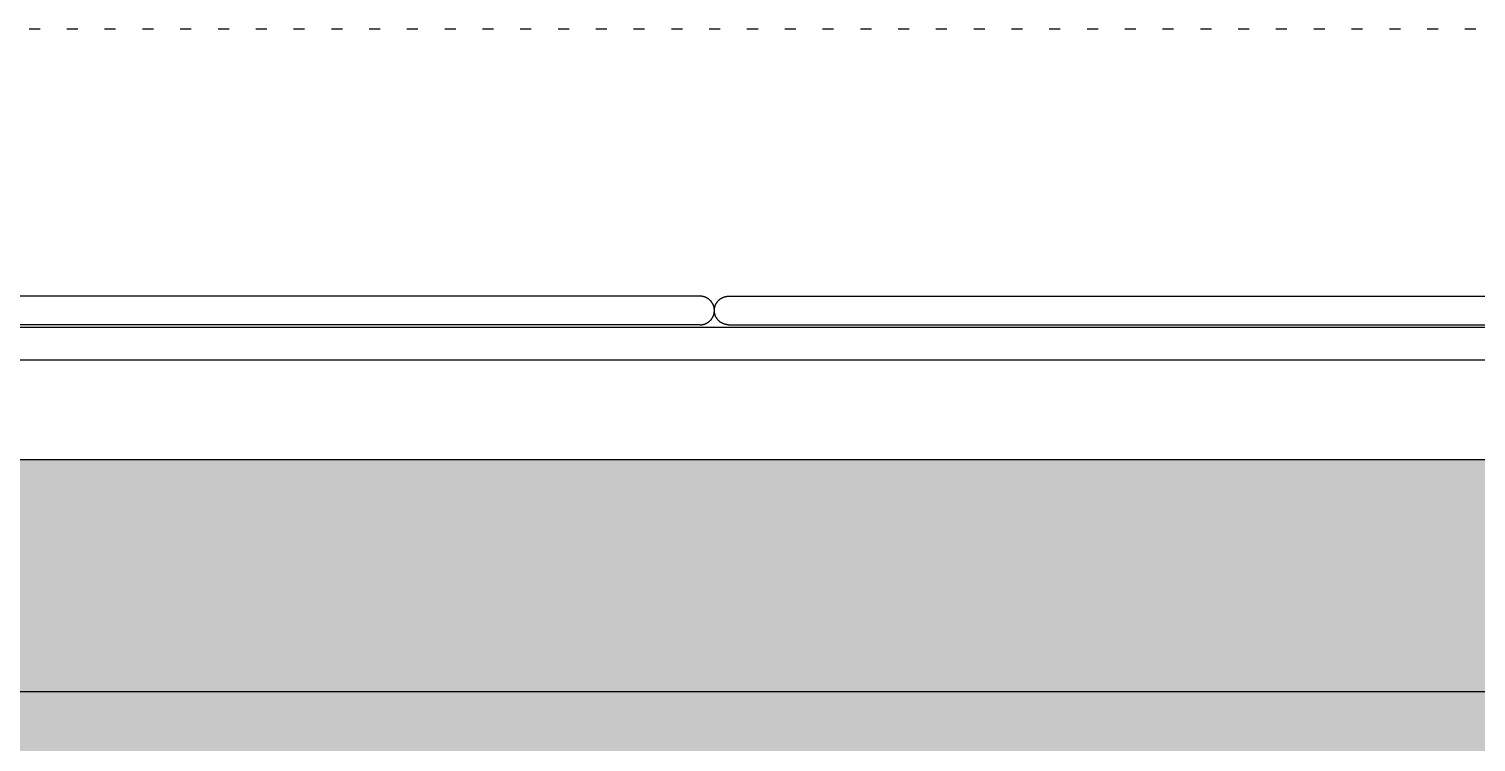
# Model space of a CAD drawing. Header units: millimetres. Extents: x -58335 to 291665, y -66693 to 213307.
# Drawn here: x 179670 to 181853, y -17328 to -16252 of the extents above; entities that cross this region are included whole.
import ezdxf

# ---------------------------------------------------------------- set-up
doc = ezdxf.new("R2010")
doc.units = ezdxf.units.MM
doc.header["$LTSCALE"] = 1000
for name, color, linetype in [('X-SITE$0$-MY-계획선', 253, 'Continuous'), ('X-SITE$0$-MY-녹지', 254, 'Continuous'), ('X-SITE$0$-MY-보조선', 253, 'Continuous'), ('X-SITE$0$-MY-시설선', 254, 'Continuous')]:
    doc.layers.add(name, color=color, linetype=linetype)
doc.linetypes.add('X-SITE$0$FENCELINE1', pattern='A,6.35,-2.54,[133,ltypeshp.shx,S=2.54,R=0,X=-2.54,Y=0],-2.54,25.4', length=36.83)
pattern_1 = [(0, (-29382.5, 14650.24), (317.5, 317.5), [158.75, -476.25]), (90, (-29303.13, 14570.87), (-317.5, 317.5), [158.75, -476.25])]

# ---------------------------------------------------------------- blocks, each defined once
blk = doc.blocks.new('X-SITE$0$GPSP-100')
at = {"layer": 'X-SITE$0$-MY-시설선'}
for points in [[(517.8, -1100), (501.2, -1100)], [(574.8, -1100), (558.2, -1100)], [(631.8, -1100), (615.2, -1100)], [(688.8, -1100), (672.2, -1100)], [(745.8, -1100), (729.2, -1100)], [(802.8, -1100), (786.2, -1100)], [(859.8, -1100), (843.2, -1100)], [(916.8, -1100), (900.2, -1100)], [(973.8, -1100), (957.2, -1100)], [(1030.8, -1100), (1014.2, -1100)], [(1087.8, -1100), (1071.2, -1100)], [(1144.8, -1100), (1128.2, -1100)], [(1201.8, -1100), (1185.2, -1100)], [(1258.8, -1100), (1242.2, -1100)], [(1315.8, -1100), (1299.2, -1100)], [(1372.8, -1100), (1356.2, -1100)], [(1429.8, -1100), (1413.2, -1100)], [(1486.8, -1100), (1470.2, -1100)], [(1543.8, -1100), (1527.2, -1100)], [(1600.8, -1100), (1584.2, -1100)], [(1657.8, -1100), (1641.2, -1100)], [(1714.8, -1100), (1698.2, -1100)], [(1771.8, -1100), (1755.2, -1100)], [(1828.8, -1100), (1812.2, -1100)], [(1885.8, -1100), (1869.2, -1100)], [(1942.8, -1100), (1926.2, -1100)], [(1999.8, -1100), (1983.2, -1100)], [(2056.8, -1100), (2040.2, -1100)], [(2113.8, -1100), (2097.2, -1100)], [(2170.8, -1100), (2154.2, -1100)], [(2227.8, -1100), (2211.2, -1100)], [(2284.8, -1100), (2268.2, -1100)], [(2341.8, -1100), (2325.2, -1100)], [(2398.8, -1100), (2382.2, -1100)], [(2455.8, -1100), (2439.2, -1100)], [(2512.8, -1100), (2496.2, -1100)], [(2569.8, -1100), (2553.2, -1100)], [(2626.8, -1100), (2610.2, -1100)], [(2683.8, -1100), (2667.2, -1100)], [(521.5, -1503.5), (421.5, -1503.5)], [(1528.5, -1503.5), (521.5, -1503.5)], [(1628.5, -1503.5), (1528.5, -1503.5)], [(1628.5, -1546.5), (1629, -1546.5), (1629.5, -1546.5), (1629.9, -1546.5), (1630.4, -1546.4), (1630.9, -1546.4), (1631.4, -1546.3), (1631.9, -1546.2), (1632.4, -1546.1), (1632.9, -1546), (1633.4, -1545.9), (1633.9, -1545.8), (1634.4, -1545.7), (1634.9, -1545.5), (1635.4, -1545.4), (1635.9, -1545.2), (1636.4, -1545), (1636.9, -1544.8), (1637.4, -1544.6), (1637.9, -1544.3), (1638.4, -1544.1), (1638.9, -1543.8), (1639.3, -1543.6), (1639.8, -1543.3), (1640.3, -1543), (1640.7, -1542.7), (1641.2, -1542.4), (1641.6, -1542), (1642.1, -1541.7), (1642.5, -1541.3), (1642.9, -1541), (1643.3, -1540.6), (1643.7, -1540.2), (1644.1, -1539.8), (1644.5, -1539.4), (1644.8, -1539), (1645.2, -1538.6), (1645.5, -1538.1), (1645.9, -1537.7), (1646.2, -1537.2), (1646.5, -1536.8), (1646.8, -1536.3), (1647.1, -1535.8), (1647.3, -1535.4), (1647.6, -1534.9), (1647.8, -1534.4), (1648.1, -1533.9), (1648.3, -1533.4), (1648.5, -1532.9), (1648.7, -1532.4), (1648.9, -1531.9), (1649, -1531.4), (1649.2, -1530.9), (1649.3, -1530.4), (1649.4, -1529.9), (1649.5, -1529.4), (1649.6, -1528.9), (1649.7, -1528.4), (1649.8, -1527.9), (1649.9, -1527.4), (1649.9, -1526.9), (1650, -1526.4), (1650, -1526), (1650, -1525.5), (1650, -1525), (1650, -1524.5), (1650, -1524), (1650, -1523.6), (1649.9, -1523.1), (1649.9, -1522.6), (1649.8, -1522.1), (1649.7, -1521.6), (1649.6, -1521.1), (1649.5, -1520.6), (1649.4, -1520.1), (1649.3, -1519.6), (1649.2, -1519.1), (1649, -1518.6), (1648.9, -1518.1), (1648.7, -1517.6), (1648.5, -1517.1), (1648.3, -1516.6), (1648.1, -1516.1), (1647.8, -1515.6), (1647.6, -1515.1), (1647.3, -1514.6), (1647.1, -1514.2), (1646.8, -1513.7), (1646.5, -1513.2), (1646.2, -1512.8), (1645.9, -1512.3), (1645.5, -1511.9), (1645.2, -1511.4), (1644.8, -1511), (1644.5, -1510.6), (1644.1, -1510.2), (1643.7, -1509.8), (1643.3, -1509.4), (1642.9, -1509), (1642.5, -1508.7), (1642.1, -1508.3), (1641.6, -1508), (1641.2, -1507.6), (1640.7, -1507.3), (1640.3, -1507), (1639.8, -1506.7), (1639.3, -1506.4), (1638.9, -1506.2), (1638.4, -1505.9), (1637.9, -1505.7), (1637.4, -1505.4), (1636.9, -1505.2), (1636.4, -1505), (1635.9, -1504.8), (1635.4, -1504.6), (1634.9, -1504.5), (1634.4, -1504.3), (1633.9, -1504.2), (1633.4, -1504.1), (1632.9, -1504), (1632.4, -1503.9), (1631.9, -1503.8), (1631.4, -1503.7), (1630.9, -1503.6), (1630.4, -1503.6), (1629.9, -1503.5), (1629.5, -1503.5), (1629, -1503.5), (1628.5, -1503.5)], [(1671.5, -1546.5), (1671, -1546.5), (1670.5, -1546.5), (1670, -1546.5), (1669.5, -1546.4), (1669, -1546.4), (1668.6, -1546.3), (1668.1, -1546.2), (1667.6, -1546.1), (1667.1, -1546), (1666.6, -1545.9), (1666.1, -1545.8), (1665.6, -1545.7), (1665.1, -1545.5), (1664.6, -1545.4), (1664.1, -1545.2), (1663.6, -1545), (1663.1, -1544.8), (1662.6, -1544.6), (1662.1, -1544.3), (1661.6, -1544.1), (1661.1, -1543.8), (1660.6, -1543.6), (1660.2, -1543.3), (1659.7, -1543), (1659.3, -1542.7), (1658.8, -1542.4), (1658.4, -1542), (1657.9, -1541.7), (1657.5, -1541.3), (1657.1, -1541), (1656.7, -1540.6), (1656.3, -1540.2), (1655.9, -1539.8), (1655.5, -1539.4), (1655.1, -1539), (1654.8, -1538.6), (1654.4, -1538.1), (1654.1, -1537.7), (1653.8, -1537.2), (1653.5, -1536.8), (1653.2, -1536.3), (1652.9, -1535.8), (1652.6, -1535.4), (1652.4, -1534.9), (1652.1, -1534.4), (1651.9, -1533.9), (1651.7, -1533.4), (1651.5, -1532.9), (1651.3, -1532.4), (1651.1, -1531.9), (1651, -1531.4), (1650.8, -1530.9), (1650.7, -1530.4), (1650.5, -1529.9), (1650.4, -1529.4), (1650.3, -1528.9), (1650.2, -1528.4), (1650.2, -1527.9), (1650.1, -1527.4), (1650.1, -1526.9), (1650, -1526.4), (1650, -1526), (1650, -1525.5), (1650, -1525), (1650, -1524.5), (1650, -1524), (1650, -1523.6), (1650.1, -1523.1), (1650.1, -1522.6), (1650.2, -1522.1), (1650.2, -1521.6), (1650.3, -1521.1), (1650.4, -1520.6), (1650.5, -1520.1), (1650.7, -1519.6), (1650.8, -1519.1), (1651, -1518.6), (1651.1, -1518.1), (1651.3, -1517.6), (1651.5, -1517.1), (1651.7, -1516.6), (1651.9, -1516.1), (1652.1, -1515.6), (1652.4, -1515.1), (1652.6, -1514.6), (1652.9, -1514.2), (1653.2, -1513.7), (1653.5, -1513.2), (1653.8, -1512.8), (1654.1, -1512.3), (1654.4, -1511.9), (1654.8, -1511.4), (1655.1, -1511), (1655.5, -1510.6), (1655.9, -1510.2), (1656.3, -1509.8), (1656.7, -1509.4), (1657.1, -1509), (1657.5, -1508.7), (1657.9, -1508.3), (1658.4, -1508), (1658.8, -1507.6), (1659.3, -1507.3), (1659.7, -1507), (1660.2, -1506.7), (1660.6, -1506.4), (1661.1, -1506.2), (1661.6, -1505.9), (1662.1, -1505.7), (1662.6, -1505.4), (1663.1, -1505.2), (1663.6, -1505), (1664.1, -1504.8), (1664.6, -1504.6), (1665.1, -1504.5), (1665.6, -1504.3), (1666.1, -1504.2), (1666.6, -1504.1), (1667.1, -1504), (1667.6, -1503.9), (1668.1, -1503.8), (1668.6, -1503.7), (1669, -1503.6), (1669.5, -1503.6), (1670, -1503.5), (1670.5, -1503.5), (1671, -1503.5), (1671.5, -1503.5)], [(1671.5, -1503.5), (1771.5, -1503.5)], [(1771.5, -1503.5), (2778.5, -1503.5)], [(521.5, -1546.5), (423.2, -1546.5), (421.9, -1546.5), (421.5, -1546.5), (421.5, -1546.5)], [(1528.5, -1546.5), (521.5, -1546.5)], [(1628.5, -1546.5), (1628.5, -1546.5), (1626.8, -1546.5), (1621.5, -1546.5), (1528.5, -1546.5)], [(1671.5, -1546.5), (1671.5, -1546.5), (1673.2, -1546.5), (1678.5, -1546.5), (1771.5, -1546.5)], [(1771.5, -1546.5), (2778.5, -1546.5)], [(2900, -1550), (400, -1550)]]:
    blk.add_lwpolyline(points, dxfattribs=at)
blk = doc.blocks.new('X-SITE$0$240910_L-1F')
at = {"layer": 'X-SITE$0$-MY-녹지'}
h = blk.add_hatch(dxfattribs=at)
h.set_pattern_fill('CROSS', color=256, scale=50, style=2)
h.set_pattern_definition(pattern_1)
edge = h.paths.add_edge_path()
edge.add_line((167850, -2045.3), (167850, 3516.6))
edge.add_arc((169000, 3516.6), 1150, 135, 180, ccw=False)
edge.add_line((168186.8, 4329.7), (170751, 6893.9))
edge.add_arc((170150, 7495), 850, 315, 360)
edge.add_line((171000, 7495), (171000, 10430.8))
edge.add_arc((170650, 10430.8), 350, 0, 90)
edge.add_line((170650, 10780.8), (169000, 10780.8))
edge.add_line((169000, 10780.8), (169000, 15580.8))
edge.add_line((169000, 15580.8), (171150, 15580.8))
edge.add_arc((171150, 15930.8), 350, 270, 360)
edge.add_line((171500, 15930.8), (171500, 18665.5))
edge.add_line((171500, 18665.5), (172500, 19665.5))
edge.add_line((172500, 19665.5), (172500, 33574.8))
edge.add_arc((171500, 32018.4), 1850, 57.2796, 90)
edge.add_line((171500, 33868.4), (163650, 33868.4))
edge.add_line((163650, 33868.4), (163650, -2251.6))
edge.add_line((163650, -2251.6), (118350, -2251.6))
edge.add_line((118350, -2251.6), (118350, 24610.8))
edge.add_arc((118000, 24610.8), 350, 0, 134.5656)
edge.add_line((117754.4, 24860.2), (112674.6, 19856.8))
edge.add_arc((113271.1, 19251.2), 850, 134.5656, 180)
edge.add_line((112421.1, 19251.2), (112421.1, -3601.6))
edge.add_arc((113271.1, -3601.6), 850, 180, 270)
edge.add_line((113271.1, -4451.6), (115271.1, -4451.6))
edge.add_line((115271.1, -4451.6), (117627.5, -6101.6))
edge.add_line((117627.5, -6101.6), (164145.7, -6101.6))
edge.add_line((164145.7, -6101.6), (167601, -2646.3))
edge.add_arc((167000, -2045.3), 850, 315, 360)
h = blk.add_hatch(dxfattribs=at)
h.set_pattern_fill('CROSS', color=256, scale=50, style=2)
h.set_pattern_definition(pattern_1)
edge = h.paths.add_edge_path()
edge.add_line((167850, -2045.3), (167850, 3516.6))
edge.add_arc((169000, 3516.6), 1150, 135, 180, ccw=False)
edge.add_line((168186.8, 4329.7), (170751, 6893.9))
edge.add_arc((170150, 7495), 850, 315, 360)
edge.add_line((171000, 7495), (171000, 10430.8))
edge.add_arc((170650, 10430.8), 350, 0, 90)
edge.add_line((170650, 10780.8), (169000, 10780.8))
edge.add_line((169000, 10780.8), (169000, 15580.8))
edge.add_line((169000, 15580.8), (171150, 15580.8))
edge.add_arc((171150, 15930.8), 350, 270, 360)
edge.add_line((171500, 15930.8), (171500, 18665.5))
edge.add_line((171500, 18665.5), (172500, 19665.5))
edge.add_line((172500, 19665.5), (172500, 33574.8))
edge.add_arc((171500, 32018.4), 1850, 57.2796, 90)
edge.add_line((171500, 33868.4), (163650, 33868.4))
edge.add_line((163650, 33868.4), (163650, -2251.6))
edge.add_line((163650, -2251.6), (118350, -2251.6))
edge.add_line((118350, -2251.6), (118350, 24610.8))
edge.add_arc((118000, 24610.8), 350, 0, 134.5656)
edge.add_line((117754.4, 24860.2), (112674.6, 19856.8))
edge.add_arc((113271.1, 19251.2), 850, 134.5656, 180)
edge.add_line((112421.1, 19251.2), (112421.1, -3601.6))
edge.add_arc((113271.1, -3601.6), 850, 180, 270)
edge.add_line((113271.1, -4451.6), (115271.1, -4451.6))
edge.add_line((115271.1, -4451.6), (117627.5, -6101.6))
edge.add_line((117627.5, -6101.6), (164145.7, -6101.6))
edge.add_line((164145.7, -6101.6), (167601, -2646.3))
edge.add_arc((167000, -2045.3), 850, 315, 360)
at = {"layer": 'X-SITE$0$-MY-계획선'}
blk.add_lwpolyline([(173500, 32018.4, 0.414214), (171500, 34018.4), (159601.2, 34018.4, 0.414214), (158601.2, 33018.4), (158601.2, 29448.4), (163500, 29448.4), (163500, -2101.6), (118500, -2101.6), (118500, 24610.8)], format="xyb", dxfattribs=at)
blk.add_lwpolyline([(173500, 32018.4, 0.414214), (171500, 34018.4), (159601.2, 34018.4, 0.414214), (158601.2, 33018.4), (158601.2, 29448.4), (163500, 29448.4), (163500, -2101.6), (118500, -2101.6), (118500, 24610.8)], format="xyb", dxfattribs=at)
at = {"layer": 'X-SITE$0$-MY-보조선'}
blk.add_lwpolyline([(118350, 24610.8), (118350, -2251.6), (163650, -2251.6), (163650, 29598.4), (158751.2, 29598.4), (158751.2, 33018.4, -0.414214), (159601.2, 33868.4), (171500, 33868.4, -0.414214), (173350, 32018.4)], format="xyb", dxfattribs=at)
blk.add_lwpolyline([(118350, 24610.8), (118350, -2251.6), (163650, -2251.6), (163650, 29598.4), (158751.2, 29598.4), (158751.2, 33018.4, -0.414214), (159601.2, 33868.4), (171500, 33868.4, -0.414214), (173350, 32018.4)], format="xyb", dxfattribs=at)
at = {"layer": 'X-SITE$0$-MY-시설선', "linetype": 'X-SITE$0$FENCELINE1', "ltscale": 0.15}
blk.add_lwpolyline([(118000, 24960.8), (118000, -2601.6), (164000, -2601.6), (164000, 28198.4)], dxfattribs=at)
blk.add_lwpolyline([(118000, 24960.8), (118000, -2601.6), (164000, -2601.6), (164000, 28198.4)], dxfattribs=at)
at = {"layer": 'X-SITE$0$-MY-시설선', "xscale": -1}
blk.add_blockref('X-SITE$0$GPSP-100', (152971.9, -501.6), dxfattribs=at)
blk.add_blockref('X-SITE$0$GPSP-100', (152971.9, -501.6), dxfattribs=at)

msp = doc.modelspace()

# ---------------------------------------------------------------- block references
msp.add_blockref('X-SITE$0$240910_L-1F', (29382.5, -14650.2))

doc.saveas('drawing.dxf')
